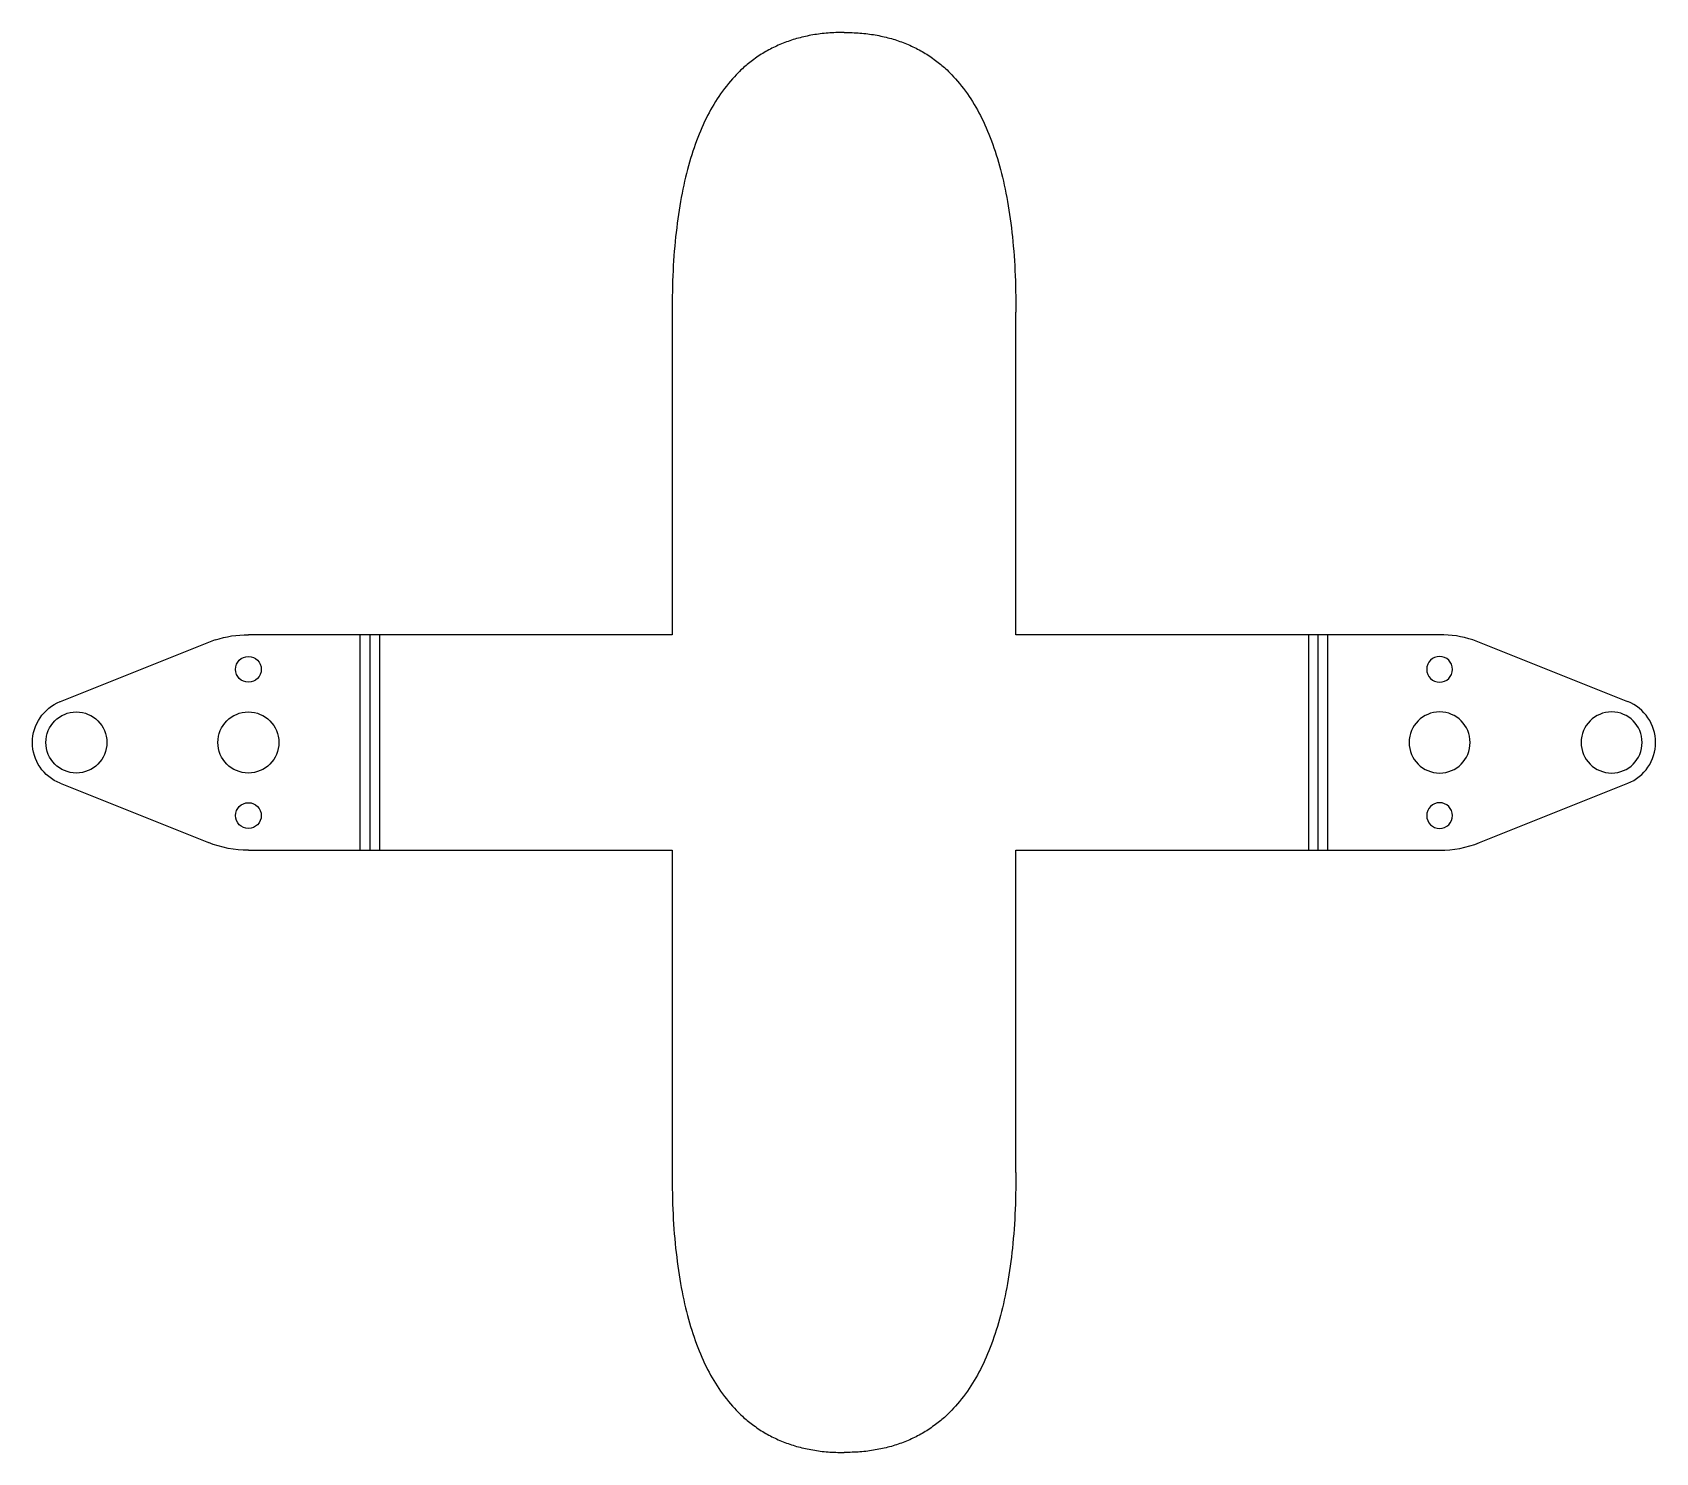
# Model space of a CAD drawing. Header units: centimetres. Extents: x -11.4 to 7.4, y -7 to 9.5.
import ezdxf

# ---------------------------------------------------------------- set-up
doc = ezdxf.new("R2010")
doc.units = ezdxf.units.CM

msp = doc.modelspace()

# ---------------------------------------------------------------- linework, layer by layer
at = {"layer": 'BEND'}
for p, q in [((-7.513, 2.506), (-7.513, 0)), ((3.513, 0), (3.513, 2.506))]:
    msp.add_line(p, q, dxfattribs=at)
at = {"layer": 'BEND_EXTENT'}
for p, q in [((-7.626, 0), (-7.626, 2.506)), ((-7.4, 2.506), (-7.4, 0)), ((3.4, 2.506), (3.4, 0)), ((3.626, 0), (3.626, 2.506))]:
    msp.add_line(p, q, dxfattribs=at)
at = {"layer": 'INTERIOR_PROFILES'}
for centre, radius in [((-8.926, 2.103), 0.15), ((-10.926, 1.253), 0.355), ((-8.926, 1.253), 0.355), ((-8.926, 0.403), 0.15)]:
    msp.add_circle(centre, radius, dxfattribs=at)
at = {"layer": 'INTERIOR_PROFILES', "extrusion": (0, 0, -1)}
for centre, radius in [((-4.926, 2.103), 0.15), ((-4.926, 1.253), 0.355), ((-6.926, 1.253), 0.355), ((-4.926, 0.403), 0.15)]:
    msp.add_circle(centre, radius, dxfattribs=at)
at = {"layer": 'OUTER_PROFILES'}
for p, q in [((-4, 6.253), (-4, 2.506)), ((0, 2.506), (0, 6.253)), ((-4, 2.506), (-8.926, 2.506)), ((4.926, 2.506), (0, 2.506)), ((-9.311, 2.445), (-11.115, 1.727)), ((7.115, 1.727), (5.311, 2.445)), ((-11.116, 0.779), (-9.391, 0.089)), ((5.391, 0.089), (7.116, 0.779)), ((-8.926, 0), (-4, 0)), ((-4, 0), (-4, -3.747)), ((0, -3.747), (0, 0)), ((0, 0), (4.926, 0))]:
    msp.add_line(p, q, dxfattribs=at)
at = {"layer": 'OUTER_PROFILES', "extrusion": (0, 0, -1)}
for centre, radius, start, end in [((8.926, 1.253), 1.253, 72.1085, 90), ((10.926, 1.253), 0.511, -68.2209, 68.3058), ((8.926, 1.253), 1.253, 270, 291.7791)]:
    msp.add_arc(centre, radius, start, end, dxfattribs=at)
at = {"layer": 'OUTER_PROFILES'}
for centre, radius, start, end in [((4.926, 1.253), 1.253, 72.1085, 90), ((6.926, 1.253), 0.511, -68.2209, 68.3058), ((4.926, 1.253), 1.253, 270, 291.7791)]:
    msp.add_arc(centre, radius, start, end, dxfattribs=at)
for points in [[(-2, 9.506), (-4, 9.506), (-4, 6.253)], [(-2, 9.506), (0, 9.506), (0, 6.253)], [(-4, -3.747), (-4, -7), (-2, -7)], [(0, -3.747), (0, -7), (-2, -7)]]:
    msp.add_open_spline(points, degree=2, dxfattribs=at)

doc.saveas('drawing.dxf')
